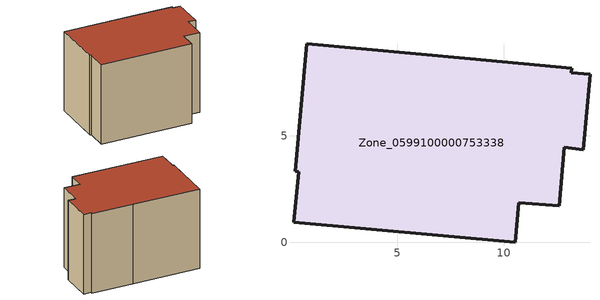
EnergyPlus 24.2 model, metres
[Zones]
Zone_0599100000753338
 floor ground (C_G): 0.13,0.94 0.37,3.31 0.22,3.34 0.76,9.33 8.43,8.63 13.21,8.18 13.18,7.97 14.06,7.9 13.75,4.36 12.86,4.46 12.61,1.71 10.72,1.87 10.54,0 z0
 wall outside (C_F): 13.18,7.97 13.21,8.18 8.43,8.63 0.76,9.33 0.22,3.34 0.37,3.31 0.13,0.94 10.54,0 10.72,1.87 12.61,1.71 12.86,4.46 13.75,4.36 14.06,7.9 13.18,7.97 z0:9.27
 roof outside (C_R): 0.13,0.94 10.54,0 10.72,1.87 12.61,1.71 12.86,4.46 13.75,4.36 14.06,7.9 13.18,7.97 13.21,8.18 8.43,8.63 0.76,9.33 0.22,3.34 0.37,3.31 z9.27
[BUILDING]
Pand.0599100000753338: North Axis=0; Terrain=City; Loads Convergence Tolerance Value=0.04; Temperature Convergence Tolerance Value=0.4; Solar Distribution=FullExterior; Maximum Number of Warmup Days=25; Minimum Number of Warmup Days=1
[Site:Location]
Rotterdam.The.Hague.AP_ZH_NLD Design_Conditions: Latitude=51.96; Longitude=4.45; Time Zone=1; Elevation=-4.5
[SITE:GROUNDTEMPERATURE:BUILDINGSURFACE]
18, 18, 18, 18, 18, 18, 18, 18, 18, 18, 18, 18
[MATERIAL] Thermal Absorptance=0.9; Solar Absorptance=0.7; Visible Absorptance=0.7
Name | Roughness | Thickness | Conductivity | Density | Specific Heat
G.TI.2006-2014 | MediumSmooth | 0.15 | 0.06 | 540 | 1210
F.TI.2006-2014 | Rough | 0.3 | 0.12 | 1920 | 840
R.TI.2006-2014 | MediumRough | 0.2 | 0.08 | 1500 | 1000
[CONSTRUCTION]
C_G: G.TI.2006-2014
C_F: F.TI.2006-2014
C_R: R.TI.2006-2014
[ZONE]
Zone_0599100000753338: Type=1; Multiplier=1; Ceiling Height=Autocalculate; Volume=Autocalculate; Floor Area=autocalculate; Part of Total Floor Area=Yes
[ZONEINFILTRATION:DESIGNFLOWRATE]
Infil_Zone_0599100000753338: Zone or ZoneList or Space or SpaceList=Zone_0599100000753338; Schedule=AlwaysOn; Design Flow Rate Calculation Method=Flow/Area; Flow Rate per Floor Area=0.0015; Constant Term Coefficient=1; Temperature Term Coefficient=0; Velocity Term Coefficient=0; Velocity Squared Term Coefficient=0
[HVACTEMPLATE:ZONE:IDEALLOADSAIRSYSTEM]
Zone_0599100000753338: Maximum Heating Supply Air Temperature=50; Minimum Cooling Supply Air Temperature=13; Maximum Heating Supply Air Humidity Ratio=0.0156; Minimum Cooling Supply Air Humidity Ratio=0.0077; Heating Limit=NoLimit; Cooling Limit=NoLimit; Dehumidification Control Type=ConstantSensibleHeatRatio; Cooling Sensible Heat Ratio=0.7; Dehumidification Setpoint=60; Humidification Control Type=None; Humidification Setpoint=30; Outdoor Air Method=None; Outdoor Air Flow Rate per Person=0.00944; Outdoor Air Flow Rate per Zone Floor Area=0; Outdoor Air Flow Rate per Zone=0; Demand Controlled Ventilation Type=None; Outdoor Air Economizer Type=NoEconomizer; Heat Recovery Type=None; Sensible Heat Recovery Effectiveness=0.7; Latent Heat Recovery Effectiveness=0.65
[ZONECONTROL:THERMOSTAT]
ThermostatControl_Zone_0599100000753338: Zone or ZoneList=Zone_0599100000753338; Control Type Schedule=DualSetpointControlType; Control 1=Thermostat_Zone_0599100000753338; Temperature Difference Between Cutout And Setpoint=0
[THERMOSTATSETPOINT:DUALSETPOINT]
Thermostat_Zone_0599100000753338: Heating Setpoint Temperature Schedule=HeatingSetpoint_Zone_0599100000753338; Cooling Setpoint Temperature Schedule=CoolingSetpoint_Zone_0599100000753338
[SCHEDULE:COMPACT]
HeatingSetpoint_Zone_0599100000753338: Through: 12/31, For: AllDays, Until: 24:00, 21
CoolingSetpoint_Zone_0599100000753338: Through: 12/31, For: AllDays, Until: 24:00, 24
DualSetpointControlType: Through: 12/31, For: AllDays, Until: 24:00, 4
AlwaysOn: Through: 12/31, For: AllDays, Until: 24:00, 1
